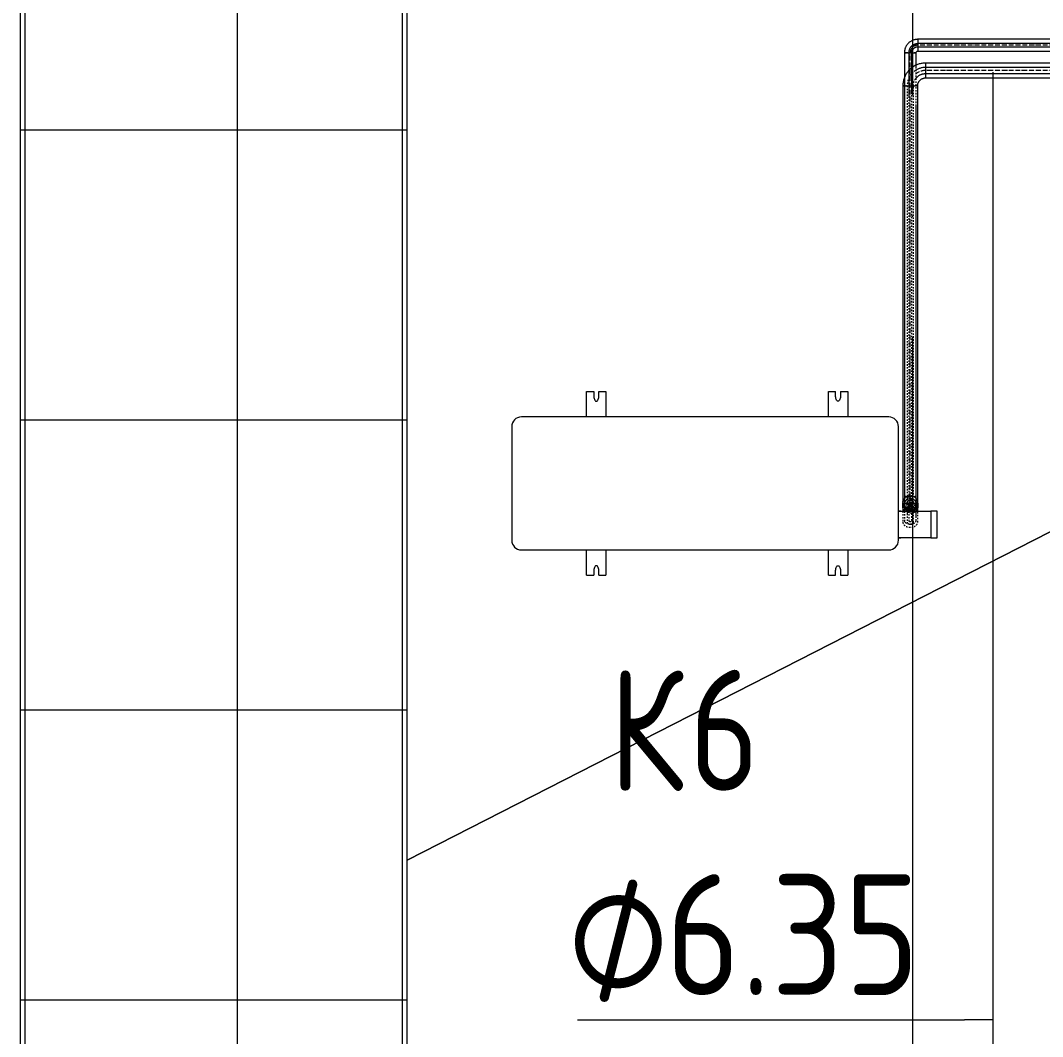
# Model space of a CAD drawing. Header units: millimetres. Extents: x -88595 to 880822, y -1054509 to -148035.
# Drawn here: x 544118 to 546232, y -279451 to -277348 of the extents above; entities that cross this region are included whole.
import ezdxf

# ---------------------------------------------------------------- set-up
doc = ezdxf.new("R2010")
doc.units = ezdxf.units.MM
for name, pattern in [('$0$ADSK_Скрыто', [6, 3, -3]), ('$1$ADSK_Скрыто', [6, 3, -3]), ('$10$ADSK_Осевая', [14, 10, -2, 0, -2]), ('$11$ADSK_Осевая', [14, 10, -2, 0, -2]), ('$2$ADSK_Скрыто', [6, 3, -3]), ('$3$ADSK_Скрыто', [6, 3, -3]), ('$4$ADSK_Скрыто', [6, 3, -3]), ('ADSK_Линия сетки', [25, 20, -2.5, 0, -2.5])]:
    doc.linetypes.add(name, pattern=pattern)
for name, color, linetype, lineweight in [('Аннотация', 7, 'Continuous', 20), ('Изоляция', 7, 'Continuous', 18), ('Крыша', 7, 'Continuous', 9), ('Линии', 7, 'Continuous', 9), ('Марки', 7, 'Continuous', 20), ('Оборудование', 7, 'Continuous', 18), ('Ограждение', 7, 'Continuous', 9), ('Оси', 7, 'Continuous', 9), ('Трубопровод', 7, 'Continuous', 18), ('Трубопроводы', 7, 'Continuous', 18)]:
    doc.layers.add(name, color=color, linetype=linetype, lineweight=lineweight)
doc.styles.add('$3$GOST 2.304 type A', font='GOST2304A.ttf', dxfattribs={"height": 250})
doc.styles.add('$3$GOST Common_3', font='GOST_Common.ttf', dxfattribs={"width": 0.9, "height": 250})
doc.styles.add('$7$GOST Common', font='GOST_Common.ttf', dxfattribs={"width": 0.9, "height": 250})

# ---------------------------------------------------------------- blocks, each defined once
blk = doc.blocks.new('$0$ADSK_МедьПайка_Отвод-гнутая труба - Отвод _гнутая труба_-V71-В_Координация_кровля ОВ3')
at = {"layer": 'Линии', "linetype": '$0$ADSK_Скрыто', "flags": 128}
for points in [[(9393.1, -15244.6), (9393.1, -15244.4), (9393.1, -15244.1), (9393.1, -15243.9), (9393.2, -15243.6), (9393.2, -15243.4), (9393.3, -15243.1), (9393.3, -15242.9), (9393.4, -15242.6), (9393.5, -15242.4), (9393.6, -15242.1), (9393.7, -15241.9), (9393.8, -15241.7), (9393.9, -15241.5), (9394.1, -15241.2), (9394.2, -15241), (9394.3, -15240.8), (9394.5, -15240.6), (9394.7, -15240.4), (9394.8, -15240.2), (9395, -15240.1), (9395.2, -15239.9), (9395.4, -15239.7), (9395.6, -15239.6), (9395.8, -15239.4), (9396, -15239.3), (9396.2, -15239.1), (9396.4, -15239), (9396.7, -15238.9), (9396.9, -15238.8), (9397.1, -15238.7), (9397.4, -15238.6), (9397.6, -15238.5), (9397.9, -15238.5), (9398.1, -15238.4), (9398.4, -15238.4), (9398.6, -15238.3), (9398.9, -15238.3), (9399.1, -15238.3), (9399.4, -15238.3), (9399.4, -15238.3)], [(9399.4, -15238.3), (9399.7, -15238.3), (9399.9, -15238.3), (9400.2, -15238.3), (9400.4, -15238.3), (9400.7, -15238.4), (9400.9, -15238.4), (9401.2, -15238.5), (9401.4, -15238.6), (9401.7, -15238.7), (9401.9, -15238.8), (9402.1, -15238.9), (9402.4, -15239), (9402.6, -15239.1), (9402.8, -15239.2), (9403, -15239.4), (9403.2, -15239.5), (9403.4, -15239.7), (9403.6, -15239.8), (9403.8, -15240), (9404, -15240.2), (9404.2, -15240.4), (9404.3, -15240.6), (9404.5, -15240.8), (9404.6, -15241), (9404.8, -15241.2), (9404.9, -15241.4), (9405, -15241.6), (9405.1, -15241.8), (9405.3, -15242.1), (9405.3, -15242.3), (9405.4, -15242.6), (9405.5, -15242.8), (9405.6, -15243), (9405.6, -15243.3), (9405.7, -15243.5), (9405.7, -15243.8), (9405.8, -15244), (9405.8, -15244.3), (9405.8, -15244.5), (9405.8, -15244.6)], [(9393.1, -15254.3), (9393.1, -15253.4), (9393.1, -15252.6), (9393.1, -15251.7), (9393.1, -15251), (9393.1, -15250.2), (9393.1, -15249.5), (9393.1, -15248.9), (9393.1, -15248.2), (9393.1, -15247.7), (9393.1, -15247.2), (9393.1, -15246.7), (9393.1, -15246.3), (9393.1, -15245.9), (9393.1, -15245.5), (9393.1, -15245.3), (9393.1, -15245), (9393.1, -15244.9), (9393.1, -15244.7), (9393.1, -15244.6), (9393.1, -15244.6)], [(9405.8, -15244.6), (9405.8, -15244.6), (9405.8, -15244.7), (9405.8, -15244.8), (9405.8, -15245), (9405.8, -15245.2), (9405.8, -15245.5), (9405.8, -15245.9), (9405.8, -15246.2), (9405.8, -15246.7), (9405.8, -15247.1), (9405.8, -15247.6), (9405.8, -15248.2), (9405.8, -15248.8), (9405.8, -15249.5), (9405.8, -15250.2), (9405.8, -15250.9), (9405.8, -15251.7), (9405.8, -15252.5), (9405.8, -15253.4), (9405.8, -15254.2), (9405.8, -15254.3)]]:
    blk.add_lwpolyline(points, dxfattribs=at)
at = {"layer": 'Линии', "linetype": '$0$ADSK_Скрыто'}
for start, end in [(90, 270), (270, 90)]:
    blk.add_arc((9399.4, -15244.6), 6.35, start, end, dxfattribs=at)
for start_param, end_param in [(1.570796, 4.396398), (4.45059, 4.712389), (5.02838, 7.853982), (4.712389, 4.974188)]:
    blk.add_ellipse((9399.4, -15254.3), major_axis=(6.35, 0), ratio=0.694658, start_param=start_param, end_param=end_param, dxfattribs=at)
blk = doc.blocks.new('$0$ADSK_МедьПайка_Отвод-гнутая труба - Отвод _гнутая труба_-V72-В_Координация_кровля ОВ3')
at = {"layer": 'Линии', "color": 190, "linetype": '$0$ADSK_Скрыто', "true_color": 0x8000ff, "flags": 128}
for points in [[(9396.3, -15253.9), (9396.3, -15253.4), (9396.3, -15252.9), (9396.3, -15252.4), (9396.3, -15251.9), (9396.3, -15251.5), (9396.3, -15251.1), (9396.3, -15250.7), (9396.3, -15250.3), (9396.3, -15249.9), (9396.3, -15249.6), (9396.3, -15249.2), (9396.3, -15248.9), (9396.3, -15248.6), (9396.3, -15248.4), (9396.3, -15248.1), (9396.3, -15247.9), (9396.3, -15247.7), (9396.3, -15247.6), (9396.3, -15247.5)], [(9397.2, -15244.9), (9397.3, -15244.8), (9397.4, -15244.7), (9397.5, -15244.6), (9397.6, -15244.5), (9397.7, -15244.5), (9397.8, -15244.4), (9397.9, -15244.3), (9398, -15244.3), (9398.2, -15244.2), (9398.3, -15244.2), (9398.4, -15244.1), (9398.5, -15244.1), (9398.6, -15244.1), (9398.8, -15244), (9398.9, -15244), (9399, -15244), (9399.1, -15244), (9399.3, -15244), (9399.4, -15244), (9399.4, -15244)], [(9399.4, -15244), (9399.6, -15244), (9399.7, -15244), (9399.8, -15244), (9399.9, -15244), (9400.1, -15244), (9400.2, -15244), (9400.3, -15244.1), (9400.4, -15244.1), (9400.5, -15244.2), (9400.7, -15244.2), (9400.8, -15244.3), (9400.9, -15244.3), (9401, -15244.4), (9401.1, -15244.4), (9401.2, -15244.5), (9401.3, -15244.6), (9401.4, -15244.7), (9401.5, -15244.7), (9401.6, -15244.8)], [(9402.6, -15247.5), (9402.6, -15247.6), (9402.6, -15247.7), (9402.6, -15247.9), (9402.6, -15248.1), (9402.6, -15248.4), (9402.6, -15248.6), (9402.6, -15248.9), (9402.6, -15249.2), (9402.6, -15249.6), (9402.6, -15249.9), (9402.6, -15250.3), (9402.6, -15250.7), (9402.6, -15251.1), (9402.6, -15251.5), (9402.6, -15251.9), (9402.6, -15252.4), (9402.6, -15252.9), (9402.6, -15253.4), (9402.6, -15253.9)]]:
    blk.add_lwpolyline(points, dxfattribs=at)
at = {"layer": 'Линии', "color": 190, "linetype": '$0$ADSK_Скрыто', "true_color": 0x8000ff}
for start, end in [(90, 135), (45, 90)]:
    blk.add_arc((9399.4, -15247.1), 3.18, start, end, dxfattribs=at)
for major_axis, start_param, end_param in [((3.18, 0), 1.570796, 4.712389), ((3.17, 0), 4.712389, 7.853982)]:
    blk.add_ellipse((9399.4, -15253.9), major_axis=major_axis, ratio=0.573576, start_param=start_param, end_param=end_param, dxfattribs=at)
blk = doc.blocks.new('$0$ADSK_МедьПайка_Отвод-гнутая труба - Отвод _гнутая труба_-V73-В_Координация_кровля ОВ3')
at = {"layer": 'Линии', "color": 190, "linetype": '$0$ADSK_Скрыто', "true_color": 0x8000ff}
for p, q in [((9399.4, -15231.3), (9396.3, -15231.3)), ((9402.6, -15231.3), (9399.4, -15231.3))]:
    blk.add_line(p, q, dxfattribs=at)
at = {"layer": 'Линии', "color": 190, "linetype": '$0$ADSK_Скрыто', "true_color": 0x8000ff, "flags": 128}
for points in [[(9396.3, -15231.3), (9396.3, -15231.9), (9396.3, -15232.5), (9396.3, -15233.2), (9396.3, -15233.8), (9396.3, -15234.4), (9396.3, -15235), (9396.3, -15235.6), (9396.3, -15236.2), (9396.3, -15236.8), (9396.3, -15237.4), (9396.3, -15238), (9396.3, -15238.6), (9396.3, -15239.1), (9396.3, -15239.7), (9396.3, -15240.2), (9396.3, -15240.7), (9396.3, -15241.2), (9396.3, -15241.7), (9396.3, -15242.2), (9396.3, -15242.6), (9396.3, -15243.1), (9396.3, -15243.5), (9396.3, -15243.9), (9396.3, -15244.3), (9396.3, -15244.6)], [(9402.6, -15244.7), (9402.6, -15244.4), (9402.6, -15244), (9402.6, -15243.6), (9402.6, -15243.2), (9402.6, -15242.8), (9402.6, -15242.3), (9402.6, -15241.9), (9402.6, -15241.4), (9402.6, -15240.9), (9402.6, -15240.4), (9402.6, -15239.8), (9402.6, -15239.3), (9402.6, -15238.7), (9402.6, -15238.2), (9402.6, -15237.6), (9402.6, -15237), (9402.6, -15236.4), (9402.6, -15235.8), (9402.6, -15235.2), (9402.6, -15234.6), (9402.6, -15234), (9402.6, -15233.3), (9402.6, -15232.7), (9402.6, -15232.1), (9402.6, -15231.4), (9402.6, -15231.3)], [(9396.3, -15246.3), (9396.3, -15246.5), (9396.3, -15246.6), (9396.3, -15246.8)], [(9402.6, -15246.8), (9402.6, -15246.7), (9402.6, -15246.5), (9402.6, -15246.3)]]:
    blk.add_lwpolyline(points, dxfattribs=at)
at = {"layer": 'Линии', "color": 190, "linetype": '$0$ADSK_Скрыто', "true_color": 0x8000ff}
for radius, start, end in [(3.18, 90, 135), (3.17, 45, 90)]:
    blk.add_arc((9399.4, -15247.1), radius, start, end, dxfattribs=at)
at = {"layer": 'Трубопроводы', "color": 190, "true_color": 0x8000ff, "flags": 128}
for points in [[(9396.3, -15244.6), (9396.3, -15244.9), (9396.3, -15245.3), (9396.3, -15245.5), (9396.3, -15245.8), (9396.3, -15246.1), (9396.3, -15246.3), (9396.3, -15246.5), (9396.3, -15246.6), (9396.3, -15246.8), (9396.3, -15246.9), (9396.3, -15247), (9396.3, -15247.1), (9396.3, -15247.1), (9396.3, -15247.1)], [(9402.6, -15247.1), (9402.6, -15247.1), (9402.6, -15247.1), (9402.6, -15247), (9402.6, -15246.9), (9402.6, -15246.8), (9402.6, -15246.7), (9402.6, -15246.5), (9402.6, -15246.3), (9402.6, -15246.1), (9402.6, -15245.9), (9402.6, -15245.6), (9402.6, -15245.3), (9402.6, -15245), (9402.6, -15244.7)]]:
    blk.add_lwpolyline(points, dxfattribs=at)
at = {"layer": 'Трубопроводы', "color": 190, "true_color": 0x8000ff}
for radius, start, end in [(3.18, 135, 270), (3.17, 270, 45)]:
    blk.add_arc((9399.4, -15247.1), radius, start, end, dxfattribs=at)
blk = doc.blocks.new('$0$ADSK_МедьПайка_Отвод-гнутая труба - Отвод _гнутая труба_-V77-В_Координация_кровля ОВ3')
at = {"layer": 'Линии', "color": 190, "linetype": '$0$ADSK_Скрыто', "true_color": 0x8000ff}
for p, q in [((-2.7, 15.9), (-3.1, 15.9)), ((-2.7, 15.9), (-3.1, 15.9)), ((3.1, 15.9), (2.7, 15.9)), ((3.1, 15.9), (2.7, 15.9))]:
    blk.add_line(p, q, dxfattribs=at)
at = {"layer": 'Трубопроводы', "color": 190, "true_color": 0x8000ff, "flags": 128}
for points in [[(-15.9, -3.2), (-15.1, -3.2), (-14.4, -3.1), (-13.6, -3), (-12.8, -2.9), (-12.1, -2.8), (-11.3, -2.6), (-10.6, -2.4), (-9.9, -2.2), (-9.2, -2), (-8.5, -1.7), (-7.8, -1.4), (-7.1, -1), (-6.4, -0.7), (-5.8, -0.3), (-5.1, 0.2), (-4.5, 0.6), (-3.9, 1.1), (-3.3, 1.6), (-2.8, 2.1), (-2.2, 2.6), (-1.7, 3.2), (-1.2, 3.7), (-0.7, 4.3), (-0.3, 4.9), (0.2, 5.6), (0.6, 6.2), (0.9, 6.9), (1.3, 7.6), (1.6, 8.3), (1.9, 9), (2.1, 9.7), (2.4, 10.4), (2.6, 11.1), (2.8, 11.9), (2.9, 12.6), (3, 13.4), (3.1, 14.1), (3.2, 14.9), (3.2, 15.7), (3.2, 15.9)], [(-3.2, 15.9), (-3.2, 15.4), (-3.2, 14.9), (-3.3, 14.4), (-3.3, 13.9), (-3.4, 13.4), (-3.5, 12.9), (-3.7, 12.4), (-3.8, 11.9), (-4, 11.4), (-4.2, 10.9), (-4.4, 10.5), (-4.6, 10), (-4.9, 9.6), (-5.1, 9.1), (-5.4, 8.7), (-5.7, 8.3), (-6, 7.9), (-6.3, 7.5), (-6.7, 7.1), (-7, 6.8), (-7.4, 6.4), (-7.8, 6.1), (-8.2, 5.8), (-8.6, 5.5), (-9, 5.2), (-9.4, 4.9), (-9.9, 4.7), (-10.3, 4.4), (-10.8, 4.2), (-11.3, 4), (-11.8, 3.9), (-12.2, 3.7), (-12.7, 3.6), (-13.2, 3.5), (-13.7, 3.4), (-14.2, 3.3), (-14.7, 3.2), (-15.2, 3.2), (-15.7, 3.2), (-15.9, 3.2)]]:
    blk.add_lwpolyline(points, dxfattribs=at)
blk = doc.blocks.new('$0$ADSK_МедьПайка_Отвод-гнутая труба - Отвод _гнутая труба_-V76-В_Координация_кровля ОВ3')
at = {"layer": 'Линии', "color": 134, "linetype": '$0$ADSK_Скрыто', "true_color": 0x00a6a6}
for p, q in [((-3.5, 31.8), (-4, 31.8)), ((-3.5, 31.8), (-4, 31.8)), ((4, 31.8), (3.5, 31.8)), ((4, 31.8), (3.5, 31.8))]:
    blk.add_line(p, q, dxfattribs=at)
at = {"layer": 'Линии', "color": 134, "linetype": '$0$ADSK_Скрыто', "true_color": 0x00a6a6, "flags": 128}
for points in [[(-10.2, 0.3), (-9, 1.2), (-7.8, 2.1), (-6.6, 3.1), (-5.5, 4.1), (-4.4, 5.2), (-3.4, 6.3), (-2.4, 7.5), (-1.4, 8.7), (-0.5, 9.9), (0.3, 11.2), (1.1, 12.5), (1.9, 13.8), (2.5, 15.2), (3.2, 16.5), (3.8, 17.9), (4.3, 19.4), (4.8, 20.8), (5.2, 22.3), (5.5, 23.8), (5.8, 25.3), (6, 26.8), (6.2, 28.3), (6.3, 29.8), (6.3, 31.3), (6.3, 31.8)], [(-6.4, 31.8), (-6.4, 30.7), (-6.4, 29.7), (-6.5, 28.7), (-6.7, 27.7), (-6.9, 26.7), (-7.1, 25.7), (-7.3, 24.7), (-7.6, 23.8), (-8, 22.8), (-8.4, 21.9), (-8.8, 20.9), (-9.2, 20), (-9.7, 19.1), (-10.2, 18.3)]]:
    blk.add_lwpolyline(points, dxfattribs=at)
at = {"layer": 'Трубопроводы', "color": 134, "true_color": 0x00a6a6, "flags": 128}
for points in [[(-10.2, 18.3), (-10.8, 17.4), (-11.4, 16.6), (-12, 15.8), (-12.7, 15), (-13.3, 14.3), (-14.1, 13.5), (-14.8, 12.8), (-15.6, 12.2), (-16.4, 11.5), (-17.2, 10.9), (-18, 10.4), (-18.9, 9.8), (-19.8, 9.3), (-20.7, 8.9), (-21.6, 8.5), (-22.5, 8.1), (-23.5, 7.7), (-24.5, 7.4), (-25.4, 7.1), (-26.4, 6.9), (-27.4, 6.7), (-28.4, 6.6), (-29.4, 6.5), (-30.5, 6.4), (-31.5, 6.4), (-31.7, 6.3)], [(-31.7, -6.4), (-30.2, -6.3), (-28.7, -6.2), (-27.2, -6.1), (-25.7, -5.9), (-24.2, -5.6), (-22.7, -5.3), (-21.2, -4.9), (-19.8, -4.4), (-18.3, -3.9), (-16.9, -3.3), (-15.5, -2.7), (-14.2, -2), (-12.8, -1.3), (-11.5, -0.5), (-10.2, 0.3)]]:
    blk.add_lwpolyline(points, dxfattribs=at)
blk = doc.blocks.new('$0$ADSK_Наружный блок кондиционера сплит-системы1 - AS24TL5HRA-A-V94-В_Координация_кровля ОВ3')
at = {"layer": 'Линии', "linetype": '$0$ADSK_Скрыто'}
for p, q in [((415.6, -51.6), (410.8, -57.5)), ((434.4, -51.6), (415.6, -51.6)), ((439.2, -57.5), (434.4, -51.6))]:
    blk.add_line(p, q, dxfattribs=at)
at = {"layer": 'Оборудование'}
for p, q in [((-245, 137.5), (-245, 190)), ((-245, 190), (-230, 190)), ((-230, 190), (-230, 180)), ((-220, 190), (-205, 190)), ((-220, 180), (-220, 190)), ((-205, 190), (-205, 137.5)), ((255, 137.5), (255, 190)), ((255, 190), (270, 190)), ((270, 180), (270, 190)), ((280, 190), (295, 190)), ((280, 190), (280, 180)), ((295, 190), (295, 137.5)), ((380, 137.5), (-380, 137.5)), ((-400, 117.5), (-400, -117.5)), ((400, -117.5), (400, 117.5)), ((405, -57.3), (400, -57.3)), ((405, -57.3), (400, -57.3)), ((400, -57.5), (467.2, -57.5)), ((480, -57.5), (467.2, -57.5)), ((467.2, -57.5), (467.2, -112.5)), ((480, -112.5), (480, -57.5)), ((467.2, -112.5), (400, -112.5)), ((400, -112.7), (405, -112.7)), ((400, -112.7), (405, -112.7)), ((467.2, -112.5), (480, -112.5)), ((-380, -137.5), (380, -137.5)), ((-245, -190), (-245, -137.5)), ((-205, -137.5), (-205, -190)), ((255, -190), (255, -137.5)), ((295, -137.5), (295, -190)), ((-245, -190), (-230, -190)), ((-230, -180), (-230, -190)), ((-220, -190), (-220, -180)), ((-220, -190), (-205, -190)), ((255, -190), (270, -190)), ((270, -190), (270, -180)), ((280, -180), (280, -190)), ((280, -190), (295, -190))]:
    blk.add_line(p, q, dxfattribs=at)
at = {"layer": 'Оборудование', "flags": 128}
for points in [[(-230, 180), (-229.9, 177.9), (-229.6, 175.9), (-229, 174.1), (-228.3, 172.6), (-227.5, 171.3), (-226.5, 170.5), (-225.5, 170.1), (-224.5, 170.1), (-223.5, 170.5), (-222.5, 171.3), (-221.7, 172.6), (-221, 174.1), (-220.4, 175.9), (-220.1, 177.9), (-220, 180)], [(280, 180), (279.9, 177.9), (279.6, 175.9), (279, 174.1), (278.3, 172.6), (277.5, 171.3), (276.5, 170.5), (275.5, 170.1), (274.5, 170.1), (273.5, 170.5), (272.5, 171.3), (271.7, 172.6), (271, 174.1), (270.4, 175.9), (270.1, 177.9), (270, 180)], [(-220, -180), (-220.1, -177.9), (-220.4, -175.9), (-221, -174.1), (-221.7, -172.6), (-222.5, -171.3), (-223.5, -170.5), (-224.5, -170.1), (-225.5, -170.1), (-226.5, -170.5), (-227.5, -171.3), (-228.3, -172.6), (-229, -174.1), (-229.6, -175.9), (-229.9, -177.9), (-230, -180)], [(270, -180), (270.1, -177.9), (270.4, -175.9), (271, -174.1), (271.7, -172.6), (272.5, -171.3), (273.5, -170.5), (274.5, -170.1), (275.5, -170.1), (276.5, -170.5), (277.5, -171.3), (278.3, -172.6), (279, -174.1), (279.6, -175.9), (279.9, -177.9), (280, -180)]]:
    blk.add_lwpolyline(points, dxfattribs=at)
at = {"layer": 'Оборудование'}
for centre, start, end in [((-380, 117.5), 90, 180), ((380, 117.5), 360, 90), ((-380, -117.5), 180, 270), ((380, -117.5), 270, 360)]:
    blk.add_arc(centre, 20, start, end, dxfattribs=at)
blk = doc.blocks.new('$0$ADSK_M_Трубы - Диаметр_8-160846-В_Координация_кровля ОВ3')
at = {"layer": 'Марки'}
blk.add_line((0, 0), (8, 0), dxfattribs=at)
blk = doc.blocks.new('Кровля')
at = {"layer": 'Ограждение'}
h = blk.add_hatch(dxfattribs=at)
h.set_pattern_fill('FP_90', color=256, style=0, pattern_type=2)
h.set_pattern_definition([(0, (552219, 663825.2), (0, 600), []), (90, (552219, 663825.2), (-424.264, 3e-14), [])])
h.paths.add_polyline_path([(556385.5, 645965.5), (556395.5, 645975.5), (556395.5, 650022.5), (556385.5, 650022.5), (556385.5, 645975.5)])
h = blk.add_hatch(dxfattribs=at)
h.set_pattern_fill('FP_18', color=256, style=0, pattern_type=2)
h.set_pattern_definition([(0, (548766.5, 663825.2), (0, 600), []), (90, (548766.5, 663825.2), (-600, 4e-14), [])])
h.paths.add_polyline_path([(556395.5, 645975.5), (557175.5, 646755.5), (557175.5, 650022.5), (556395.5, 650022.5), (556395.5, 645998.1)])
h = blk.add_hatch(dxfattribs=at)
h.set_pattern_fill('FP_91', color=256, style=0, pattern_type=2)
h.set_pattern_definition([(0, (553333, 663825.2), (0, 600), []), (90, (553333, 663825.2), (-424.264, 3e-14), [])])
h.paths.add_polyline_path([(557175.5, 646755.5), (557185.5, 646765.5), (557185.5, 650022.5), (557175.5, 650022.5), (557175.5, 646765.5)])
at = {"layer": 'Крыша'}
for p, q in [((557185.5, 647351.7), (562410.6, 650022.5)), ((562410.6, 650022.5), (557185.5, 647351.7))]:
    blk.add_line(p, q, dxfattribs=at)
at = {"layer": 'Ограждение'}
for p, q in [((556385.5, 645965.5), (556385.5, 650022.5)), ((556395.5, 645975.5), (556395.5, 650022.5)), ((557175.5, 646755.5), (557175.5, 650022.5)), ((557185.5, 646765.5), (557185.5, 650022.5))]:
    blk.add_line(p, q, dxfattribs=at)
at = {"layer": 'Оси', "linetype": 'ADSK_Линия сетки', "ltscale": 100}
blk.add_line((558230.5, 695936.1), (558230.5, 631229.3), dxfattribs=at)

msp = doc.modelspace()

# ---------------------------------------------------------------- linework, layer by layer
at = {"layer": 'Изоляция', "color": 190, "true_color": 0x8000ff}
for p, q in [((547167.7, -277387.3), (545974.5, -277387.3)), ((545974.5, -277387.3), (545974.5, -277411.6)), ((545946.5, -277415.3), (545946.5, -278333.5)), ((545946.5, -277415.3), (545948.1, -277415.3)), ((545952.6, -277415.3), (545951, -277415.3)), ((545953.4, -277415.3), (545955.5, -277415.3)), ((545956, -277415.3), (545961.4, -277415.3)), ((545961.8, -277415.3), (545963.9, -277415.3)), ((545964.8, -277415.3), (545966.3, -277415.3)), ((545969.2, -277415.3), (545970.8, -277415.3)), ((545970.8, -277447.7), (545970.8, -277415.3)), ((545974.5, -277411.6), (547167.7, -277411.6)), ((545970.8, -278333.5), (545970.8, -277525.3)), ((545946.5, -278356.1), (545946.5, -278363.7)), ((545970.8, -278376.5), (545970.8, -278356.1))]:
    msp.add_line(p, q, dxfattribs=at)
at = {"layer": 'Изоляция', "color": 134, "true_color": 0x00a6a6}
for p, q in [((551800.3, -277436.5), (545990.4, -277436.5)), ((545990.4, -277436.5), (545990.4, -277466.6)), ((545943.3, -277483.6), (545943.3, -278346.8)), ((545943.3, -277483.6), (545944.8, -277483.6)), ((545945.3, -277483.6), (545946.7, -277483.6)), ((545949.1, -277483.6), (545950.9, -277483.6)), ((545952, -277483.6), (545954.7, -277483.6)), ((545955.2, -277483.6), (545962.1, -277483.6)), ((545962.7, -277483.6), (545965.3, -277483.6)), ((545966.4, -277483.6), (545968.2, -277483.6)), ((545969.5, -277483.6), (545968.3, -277483.6)), ((545972, -277483.6), (545970.8, -277483.6)), ((545972.5, -277483.6), (545973.6, -277483.6)), ((545974, -278346.8), (545974, -277483.6)), ((545990.4, -277467.2), (551800.3, -277467.2)), ((545943.3, -278346.8), (545974, -278346.8))]:
    msp.add_line(p, q, dxfattribs=at)
at = {"layer": 'Изоляция'}
for p, q in [((545943.3, -278356.5), (545943.3, -278363.7)), ((545974, -278363.7), (545974, -278356.5))]:
    msp.add_line(p, q, dxfattribs=at)
at = {"layer": 'Изоляция', "color": 190, "true_color": 0x8000ff, "flags": 128}
for points in [[(545974.5, -277387.3), (545973.4, -277387.3), (545972.3, -277387.4), (545971.2, -277387.5), (545970.1, -277387.6), (545969, -277387.8), (545967.9, -277388.1), (545966.8, -277388.4), (545965.7, -277388.7), (545964.7, -277389.1), (545963.6, -277389.5), (545962.6, -277390), (545961.6, -277390.5), (545960.6, -277391), (545959.6, -277391.6), (545958.7, -277392.2), (545957.8, -277392.8), (545956.9, -277393.5), (545956, -277394.2), (545955.2, -277395), (545954.4, -277395.8), (545953.6, -277396.6), (545952.9, -277397.5), (545952.2, -277398.3), (545951.6, -277399.2), (545950.9, -277400.2), (545950.3, -277401.1), (545949.8, -277402.1), (545949.3, -277403.1), (545948.8, -277404.1), (545948.4, -277405.2), (545948, -277406.2), (545947.7, -277407.3), (545947.4, -277408.4), (545947.1, -277409.5), (545946.9, -277410.6), (545946.7, -277411.7), (545946.6, -277412.8), (545946.5, -277413.9), (545946.5, -277415), (545946.5, -277415.3)], [(545970.8, -277415.3), (545970.8, -277415.2), (545970.8, -277415), (545970.9, -277414.9), (545970.9, -277414.7), (545970.9, -277414.6), (545970.9, -277414.5), (545971, -277414.3), (545971, -277414.2), (545971.1, -277414), (545971.1, -277413.9), (545971.2, -277413.8), (545971.3, -277413.6), (545971.3, -277413.5), (545971.4, -277413.4), (545971.5, -277413.2), (545971.6, -277413.1), (545971.7, -277413), (545971.8, -277412.9), (545971.9, -277412.8), (545972, -277412.7), (545972.1, -277412.6), (545972.2, -277412.5), (545972.3, -277412.4), (545972.4, -277412.3), (545972.5, -277412.2), (545972.7, -277412.1), (545972.8, -277412.1), (545972.9, -277412), (545973.1, -277411.9), (545973.2, -277411.9), (545973.3, -277411.8), (545973.5, -277411.8), (545973.6, -277411.8), (545973.8, -277411.7), (545973.9, -277411.7), (545974.1, -277411.7), (545974.2, -277411.6), (545974.3, -277411.6), (545974.5, -277411.6), (545974.5, -277411.6)], [(545946.5, -278333.5), (545946.5, -278334.1), (545946.5, -278334.7), (545946.5, -278335.4), (545946.5, -278336), (545946.5, -278336.6), (545946.5, -278337.2), (545946.5, -278337.8), (545946.5, -278338.4), (545946.5, -278339), (545946.5, -278339.6), (545946.5, -278340.2), (545946.5, -278340.8), (545946.5, -278341.3), (545946.5, -278341.9), (545946.5, -278342.4), (545946.5, -278342.9), (545946.5, -278343.4), (545946.5, -278343.9), (545946.5, -278344.4), (545946.5, -278344.8), (545946.5, -278345.3), (545946.5, -278345.7), (545946.5, -278346.1), (545946.5, -278346.5), (545946.5, -278346.8), (545946.5, -278347.1), (545946.5, -278347.5), (545946.5, -278347.7), (545946.5, -278348), (545946.5, -278348.3), (545946.5, -278348.5), (545946.5, -278348.7), (545946.5, -278348.8), (545946.5, -278349), (545946.5, -278349.1), (545946.5, -278349.2), (545946.5, -278349.3), (545946.5, -278349.3), (545946.5, -278349.3)], [(545970.8, -278349.3), (545970.8, -278349.3), (545970.8, -278349.3), (545970.8, -278349.2), (545970.8, -278349.1), (545970.8, -278349), (545970.8, -278348.9), (545970.8, -278348.7), (545970.8, -278348.5), (545970.8, -278348.3), (545970.8, -278348.1), (545970.8, -278347.8), (545970.8, -278347.5), (545970.8, -278347.2), (545970.8, -278346.9), (545970.8, -278346.6), (545970.8, -278346.2), (545970.8, -278345.8), (545970.8, -278345.4), (545970.8, -278345), (545970.8, -278344.5), (545970.8, -278344.1), (545970.8, -278343.6), (545970.8, -278343.1), (545970.8, -278342.6), (545970.8, -278342), (545970.8, -278341.5), (545970.8, -278340.9), (545970.8, -278340.4), (545970.8, -278339.8), (545970.8, -278339.2), (545970.8, -278338.6), (545970.8, -278338), (545970.8, -278337.4), (545970.8, -278336.8), (545970.8, -278336.2), (545970.8, -278335.5), (545970.8, -278334.9), (545970.8, -278334.3), (545970.8, -278333.6), (545970.8, -278333.5)], [(545946.5, -278356.1), (545946.5, -278355.6), (545946.5, -278355.1), (545946.5, -278354.6)], [(545970.8, -278354.6), (545970.8, -278355.1), (545970.8, -278355.6), (545970.8, -278356.1)]]:
    msp.add_lwpolyline(points, dxfattribs=at)
at = {"layer": 'Изоляция', "color": 134, "true_color": 0x00a6a6, "flags": 128}
for points in [[(545990.4, -277436.5), (545988.5, -277436.5), (545986.6, -277436.6), (545984.8, -277436.8), (545982.9, -277437.1), (545981.1, -277437.4), (545979.2, -277437.8), (545977.4, -277438.3), (545975.6, -277438.9), (545973.8, -277439.5), (545972.1, -277440.2), (545970.3, -277440.9), (545968.7, -277441.8), (545967, -277442.7), (545965.4, -277443.7), (545963.8, -277444.7), (545962.3, -277445.8), (545960.8, -277446.9), (545959.4, -277448.2), (545958, -277449.4), (545956.6, -277450.7), (545955.3, -277452.1), (545954.1, -277453.6), (545952.9, -277455), (545951.8, -277456.5), (545950.8, -277458.1), (545949.8, -277459.7), (545948.9, -277461.4), (545948, -277463), (545947.2, -277464.8), (545946.5, -277466.5), (545945.9, -277468.3), (545945.3, -277470.1), (545944.8, -277471.9), (545944.4, -277473.7), (545944, -277475.6), (545943.7, -277477.4), (545943.5, -277479.3), (545943.4, -277481.2), (545943.3, -277483.1), (545943.3, -277483.6)], [(545974, -277483.6), (545974, -277482.9), (545974.1, -277482.3), (545974.1, -277481.6), (545974.2, -277480.9), (545974.3, -277480.3), (545974.5, -277479.7), (545974.6, -277479), (545974.8, -277478.4), (545975.1, -277477.8), (545975.3, -277477.2), (545975.6, -277476.6), (545975.9, -277476), (545976.2, -277475.4), (545976.5, -277474.9), (545976.9, -277474.3), (545977.3, -277473.8), (545977.7, -277473.2), (545978.1, -277472.7), (545978.5, -277472.3), (545979, -277471.8), (545979.5, -277471.3), (545980, -277470.9), (545980.5, -277470.5), (545981, -277470.1), (545981.5, -277469.8), (545982.1, -277469.4), (545982.7, -277469.1), (545983.3, -277468.8), (545983.9, -277468.5), (545984.5, -277468.3), (545985.1, -277468.1), (545985.7, -277467.9), (545986.3, -277467.7), (545987, -277467.5), (545987.6, -277467.4), (545988.3, -277467.3), (545988.9, -277467.2), (545989.6, -277467.2), (545990.2, -277467.2), (545990.4, -277467.2)]]:
    msp.add_lwpolyline(points, dxfattribs=at)
at = {"layer": 'Изоляция', "flags": 128}
for points in [[(545943.3, -278356.5), (545943.3, -278355.6), (545943.3, -278354.8), (545943.3, -278353.9), (545943.3, -278353.2), (545943.3, -278352.4), (545943.3, -278351.7), (545943.3, -278351.1), (545943.3, -278350.4), (545943.3, -278349.9), (545943.3, -278349.4), (545943.3, -278348.9), (545943.3, -278348.5), (545943.3, -278348.1), (545943.3, -278347.7), (545943.3, -278347.5), (545943.3, -278347.2), (545943.3, -278347.1)], [(545974, -278347), (545974, -278347.2), (545974, -278347.4), (545974, -278347.7), (545974, -278348.1), (545974, -278348.4), (545974, -278348.9), (545974, -278349.3), (545974, -278349.8), (545974, -278350.4), (545974, -278351), (545974, -278351.7), (545974, -278352.4), (545974, -278353.1), (545974, -278353.9), (545974, -278354.7), (545974, -278355.6), (545974, -278356.4), (545974, -278356.5)]]:
    msp.add_lwpolyline(points, dxfattribs=at)
at = {"layer": 'Изоляция'}
for radius, start, end in [(15.4, 180, 244.0753), (15.3, 180, 218.8489), (15.4, 180, 218.5714), (15.3, 295.9247, 0), (15.4, 321.1511, 0), (15.4, 321.4286, 0), (15.3, 258.2548, 270), (15.3, 270, 281.7452)]:
    msp.add_arc((545958.7, -278346.8), radius, start, end, dxfattribs=at)
at = {"layer": 'Изоляция', "color": 190, "true_color": 0x8000ff}
for start, end in [(180, 270), (330, 0), (217.4805, 234.8361), (249.8672, 257.1429), (259.9539, 270), (270, 328.5128), (270, 280.0461), (282.8571, 295.7143), (305.1639, 322.5195)]:
    msp.add_arc((545958.7, -278349.3), 12.2, start, end, dxfattribs=at)
at = {"layer": 'Изоляция'}
for major_axis, start_param, end_param in [((15.4, 0), 2.879793, 3.665191), ((15.4, 0), 2.879793, 3.141593), ((15.4, 0), 3.141593, 3.79579), ((15.4, 0), 3.665191, 3.79579), ((15.3, 0), 5.759587, 6.544985), ((15.4, 0), 5.759587, 6.283185), ((15.3, 0), 0, 0.261799)]:
    msp.add_ellipse((545958.7, -278356.5), major_axis=major_axis, ratio=0.694658, start_param=start_param, end_param=end_param, dxfattribs=at)
at = {"layer": 'Изоляция', "color": 190, "true_color": 0x8000ff}
for start_param, end_param in [(3.141593, 3.665191), (3.141593, 4.712389), (3.665191, 5.235988), (4.712389, 6.283185), (5.235988, 6.283185)]:
    msp.add_ellipse((545958.7, -278356.1), major_axis=(12.2, 0), ratio=0.573576, start_param=start_param, end_param=end_param, dxfattribs=at)
at = {"layer": 'Линии', "color": 190, "linetype": '$1$ADSK_Скрыто', "true_color": 0x8000ff}
for p, q in [((545951, -277415.3), (545948.1, -277415.3)), ((545948.1, -277415.3), (545951.1, -277415.3)), ((545953.3, -277415.3), (545952.6, -277415.3)), ((545952.6, -277415.3), (545953.4, -277415.3)), ((545955.9, -277415.3), (545955.5, -277415.3)), ((545955.5, -277415.3), (545956, -277415.3)), ((545955.9, -277415.3), (545955.6, -277415.3)), ((545961.7, -277415.3), (545961.4, -277415.3)), ((545961.8, -277415.3), (545961.4, -277415.3)), ((545961.4, -277415.3), (545961.8, -277415.3)), ((545963.9, -277415.3), (545964.7, -277415.3)), ((545964.7, -277415.3), (545964, -277415.3)), ((545966.3, -277415.3), (545969.2, -277415.3)), ((545969.2, -277415.3), (545966.4, -277415.3)), ((545968.2, -277415.3), (545969.2, -277415.3)), ((545970.8, -277525.3), (545970.8, -277447.8)), ((545955.5, -277505.5), (545955.5, -278333.5)), ((545961.8, -278333.5), (545961.8, -277500.1)), ((545946.5, -278333.5), (545970.8, -278333.5)), ((545961.8, -278333.5), (545946.5, -278333.5)), ((545947.7, -278333.5), (545946.8, -278333.5)), ((545970.8, -278333.5), (545955.5, -278333.5)), ((545970.5, -278333.5), (545969.6, -278333.5)), ((545946.5, -278363.7), (545946.5, -278383.1)), ((545955.5, -278356.1), (545955.5, -278362)), ((545955.5, -278363.7), (545955.5, -278383.1)), ((545961.8, -278362), (545961.8, -278356.1)), ((545961.8, -278383.1), (545961.8, -278363.7)), ((545970.8, -278383.1), (545970.8, -278376.5))]:
    msp.add_line(p, q, dxfattribs=at)
at = {"layer": 'Линии', "color": 134, "linetype": '$1$ADSK_Скрыто', "true_color": 0x00a6a6}
for p, q in [((545945.4, -277483.6), (545944.7, -277483.6)), ((545944.8, -277483.6), (545945.3, -277483.6)), ((545949, -277483.6), (545946.6, -277483.6)), ((545946.7, -277483.6), (545949.1, -277483.6)), ((545951.9, -277483.6), (545951, -277483.6)), ((545951, -277483.6), (545952, -277483.6)), ((545952.3, -277483.6), (545952.3, -278346.8)), ((545955.2, -277483.6), (545954.7, -277483.6)), ((545955.2, -277483.6), (545954.7, -277483.6)), ((545954.7, -277483.6), (545955.2, -277483.6)), ((545962.6, -277483.6), (545962.1, -277483.6)), ((545962.6, -277483.6), (545962.1, -277483.6)), ((545962.1, -277483.6), (545962.6, -277483.6)), ((545965, -278346.8), (545965, -277483.6)), ((545965.3, -277483.6), (545966.3, -277483.6)), ((545966.3, -277483.6), (545965.4, -277483.6)), ((545970.7, -277483.6), (545969.5, -277483.6)), ((545969.6, -277483.6), (545970.7, -277483.6)), ((545972.6, -277483.6), (545972, -277483.6)), ((545972.1, -277483.6), (545972.5, -277483.6)), ((545974, -277483.6), (545973.7, -277483.6)), ((545990.4, -277466.6), (545990.4, -277467.2))]:
    msp.add_line(p, q, dxfattribs=at)
at = {"layer": 'Линии', "linetype": '$1$ADSK_Скрыто'}
for p, q in [((545943.3, -278363.7), (545943.3, -278386.2)), ((545952.3, -278356.5), (545952.3, -278386.2)), ((545965, -278386.2), (545965, -278356.5)), ((545974, -278386.2), (545974, -278363.7))]:
    msp.add_line(p, q, dxfattribs=at)
at = {"layer": 'Линии', "color": 190, "linetype": '$4$ADSK_Скрыто', "true_color": 0x8000ff, "flags": 128}
for points in [[(545971.1, -277414), (545971.1, -277413.9), (545971.2, -277413.8), (545971.3, -277413.6), (545971.3, -277413.5), (545971.4, -277413.4), (545971.5, -277413.2), (545971.6, -277413.1), (545971.7, -277413), (545971.8, -277412.9), (545971.9, -277412.8), (545972, -277412.7), (545972.1, -277412.6), (545972.2, -277412.5), (545972.3, -277412.4), (545972.4, -277412.3), (545972.5, -277412.2), (545972.7, -277412.1), (545972.8, -277412.1), (545972.9, -277412), (545973.1, -277411.9), (545973.2, -277411.9), (545973.3, -277411.8)], [(545946.5, -278349.3), (545946.5, -278348.8), (545946.5, -278348.4), (545946.6, -278347.9), (545946.6, -278347.4), (545946.7, -278346.9), (545946.8, -278346.4), (545947, -278346), (545947.1, -278345.5), (545947.3, -278345), (545947.4, -278344.6), (545947.6, -278344.1), (545947.9, -278343.7), (545948.1, -278343.3), (545948.3, -278342.9), (545948.6, -278342.5), (545948.9, -278342.1), (545949.2, -278341.7), (545949.5, -278341.3), (545949.8, -278340.9), (545950.2, -278340.6), (545950.5, -278340.3), (545950.9, -278339.9), (545951.3, -278339.6), (545951.7, -278339.4), (545952.1, -278339.1), (545952.5, -278338.8), (545952.9, -278338.6), (545953.4, -278338.4), (545953.8, -278338.2), (545954.2, -278338), (545954.7, -278337.8), (545955.2, -278337.7), (545955.6, -278337.5), (545956.1, -278337.4), (545956.6, -278337.3), (545957.1, -278337.3), (545957.6, -278337.2), (545958, -278337.2), (545958.5, -278337.2), (545958.7, -278337.2)], [(545946.5, -278348.5), (545946.5, -278348.7), (545946.5, -278348.8), (545946.5, -278349), (545946.5, -278349.1), (545946.5, -278349.2), (545946.5, -278349.3)], [(545946.5, -278354.4), (545946.5, -278354.1), (545946.5, -278353.7), (545946.5, -278353.3), (545946.5, -278352.9), (545946.5, -278352.5), (545946.5, -278352.1), (545946.5, -278351.8), (545946.5, -278351.4), (545946.5, -278351.1), (545946.5, -278350.8), (545946.5, -278350.6), (545946.5, -278350.3), (545946.5, -278350.1), (545946.5, -278349.9), (545946.5, -278349.8), (545946.5, -278349.7)], [(545958.7, -278337.2), (545959.1, -278337.2), (545959.6, -278337.2), (545960.1, -278337.2), (545960.6, -278337.3), (545961.1, -278337.4), (545961.6, -278337.5), (545962, -278337.6), (545962.5, -278337.8), (545962.9, -278337.9), (545963.4, -278338.1), (545963.8, -278338.3), (545964.3, -278338.5), (545964.7, -278338.8), (545965.1, -278339), (545965.5, -278339.3), (545965.9, -278339.6), (545966.3, -278339.9), (545966.7, -278340.2), (545967, -278340.5), (545967.4, -278340.8), (545967.7, -278341.2), (545968, -278341.6), (545968.3, -278342), (545968.6, -278342.3), (545968.9, -278342.8), (545969.2, -278343.2), (545969.4, -278343.6), (545969.6, -278344), (545969.8, -278344.5), (545970, -278344.9), (545970.2, -278345.4), (545970.3, -278345.8), (545970.5, -278346.3), (545970.6, -278346.8), (545970.7, -278347.3), (545970.7, -278347.7), (545970.8, -278348.2), (545970.8, -278348.7), (545970.8, -278349.2), (545970.8, -278349.3)], [(545970.8, -278349.3), (545970.8, -278349.2), (545970.8, -278349.1), (545970.8, -278349), (545970.8, -278348.9), (545970.8, -278348.7), (545970.8, -278348.5)], [(545970.8, -278349.7), (545970.8, -278349.8), (545970.8, -278349.9), (545970.8, -278350.1), (545970.8, -278350.3), (545970.8, -278350.6), (545970.8, -278350.8), (545970.8, -278351.1), (545970.8, -278351.4), (545970.8, -278351.8), (545970.8, -278352.1), (545970.8, -278352.5), (545970.8, -278352.9), (545970.8, -278353.3), (545970.8, -278353.7), (545970.8, -278354.1), (545970.8, -278354.4)]]:
    msp.add_lwpolyline(points, dxfattribs=at)
at = {"layer": 'Линии', "linetype": '$4$ADSK_Скрыто', "flags": 128}
for points in [[(545943.4, -278345.6), (545943.4, -278345), (545943.5, -278344.4), (545943.6, -278343.8), (545943.8, -278343.2), (545943.9, -278342.6), (545944.1, -278342), (545944.3, -278341.4), (545944.5, -278340.8), (545944.8, -278340.3), (545945, -278339.7), (545945.3, -278339.2), (545945.7, -278338.7), (545946, -278338.1), (545946.3, -278337.6), (545946.7, -278337.2), (545947.1, -278336.7), (545947.5, -278336.2), (545948, -278335.8), (545948.4, -278335.4), (545948.9, -278335), (545949.4, -278334.6), (545949.9, -278334.2), (545950.4, -278333.9), (545950.9, -278333.6), (545951.4, -278333.3), (545952, -278333), (545952.5, -278332.7), (545953.1, -278332.5), (545953.7, -278332.3), (545954.3, -278332.1), (545954.9, -278331.9), (545955.4, -278331.8), (545956.1, -278331.7), (545956.7, -278331.6), (545957.3, -278331.5), (545957.9, -278331.5), (545958.5, -278331.5), (545958.7, -278331.5)], [(545958.7, -278331.5), (545959.3, -278331.5), (545959.9, -278331.5), (545960.5, -278331.6), (545961.1, -278331.7), (545961.7, -278331.8), (545962.3, -278331.9), (545962.9, -278332.1), (545963.5, -278332.2), (545964.1, -278332.5), (545964.6, -278332.7), (545965.2, -278332.9), (545965.7, -278333.2), (545966.3, -278333.5), (545966.8, -278333.8), (545967.3, -278334.1), (545967.8, -278334.5), (545968.3, -278334.9), (545968.8, -278335.3), (545969.2, -278335.7), (545969.7, -278336.1), (545970.1, -278336.6), (545970.5, -278337), (545970.9, -278337.5), (545971.2, -278338), (545971.6, -278338.5), (545971.9, -278339), (545972.2, -278339.6), (545972.5, -278340.1), (545972.7, -278340.7), (545973, -278341.3), (545973.2, -278341.8), (545973.4, -278342.4), (545973.5, -278343), (545973.7, -278343.6), (545973.8, -278344.2), (545973.9, -278344.8), (545973.9, -278345.4), (545974, -278345.6)]]:
    msp.add_lwpolyline(points, dxfattribs=at)
at = {"layer": 'Линии', "linetype": '$2$ADSK_Скрыто'}
for centre, radius, start, end in [((545958.7, -278346.8), 15.3, 90, 180), ((545958.7, -278346.8), 15.4, 90, 178.5773), ((545958.7, -278346.8), 15.4, 90, 178.3407), ((545958.7, -278346.8), 6.35, 0, 180), ((545958.7, -278346.8), 6.35, 180, 0), ((545958.7, -278350), 3.17, 90, 270), ((545958.7, -278346.8), 15.4, 0, 90), ((545958.7, -278346.8), 15.4, 1.4227, 90), ((545958.7, -278346.8), 15.3, 1.6557, 90), ((545958.7, -278343.6), 3.18, 270, 90), ((545958.7, -278346.8), 15.4, 218.5714, 270), ((545958.7, -278346.8), 15.4, 219.0346, 269.2825), ((545958.7, -278346.8), 15.4, 244.2653, 258.0648), ((545958.7, -278346.8), 15.4, 270, 321.4286), ((545958.7, -278346.8), 15.4, 270.7175, 312.6311), ((545958.7, -278346.8), 15.3, 281.9352, 295.7347), ((545958.7, -278346.8), 15.3, 315, 320.9654)]:
    msp.add_arc(centre, radius, start, end, dxfattribs=at)
at = {"layer": 'Линии', "color": 190, "linetype": '$2$ADSK_Скрыто', "true_color": 0x8000ff}
for centre, radius, start, end in [((545958.7, -278349.3), 12.2, 90, 180), ((545958.7, -278349.3), 12.2, 90, 180), ((545958.7, -278349.3), 12.2, 90, 180), ((545958.7, -278349.3), 12.2, 180, 217.241), ((545958.7, -278349.3), 12.2, 192.5435, 192.8571), ((545958.7, -278349.3), 3.17, 0, 180), ((545958.7, -278349.3), 3.18, 180, 0), ((545958.7, -278350.9), 1.59, 90, 270), ((545958.7, -278349.3), 12.2, 0, 90), ((545958.7, -278349.3), 12.2, 0, 90), ((545958.7, -278349.3), 12.2, 0, 90), ((545958.7, -278347.7), 1.59, 53.6631, 90), ((545958.7, -278349.3), 12.2, 322.759, 0), ((545958.7, -278349.3), 12.2, 8.2825, 15), ((545958.7, -278349.3), 12.2, 347.1429, 347.5246), ((545958.7, -278349.3), 12.2, 202.7405, 206.7063), ((545958.7, -278349.3), 12.2, 209.4964, 210.8997), ((545958.7, -278349.3), 12.2, 215.9209, 220.4611), ((545958.7, -278349.3), 12.2, 224.0408, 225.9402), ((545958.7, -278349.3), 12.2, 229.5303, 234.0739), ((545958.7, -278349.3), 12.2, 235.0757, 259.7144), ((545958.7, -278349.3), 12.2, 239.0769, 240.4884), ((545958.7, -278349.3), 12.2, 243.285, 247.2646), ((545958.7, -278349.3), 12.2, 257.1429, 257.5246), ((545958.7, -278349.3), 12.2, 280.2856, 304.9243), ((545958.7, -278349.3), 12.2, 282.5435, 282.8571), ((545958.7, -278349.3), 12.2, 295.7143, 296.7063), ((545958.7, -278349.3), 12.2, 299.4964, 300.8997), ((545958.7, -278349.3), 12.2, 305.9209, 310.4611), ((545958.7, -278349.3), 12.2, 314.0408, 315.9402), ((545958.7, -278349.3), 12.2, 319.5303, 324.0739), ((545958.7, -278349.3), 12.2, 328.6543, 330.4884), ((545958.7, -278349.3), 12.2, 328.7469, 330), ((545958.7, -278349.3), 12.2, 333.285, 337.2646)]:
    msp.add_arc(centre, radius, start, end, dxfattribs=at)
at = {"layer": 'Линии', "linetype": '$3$ADSK_Скрыто'}
for centre, major_axis, start_param, end_param in [((545958.7, -278356.5), (15.4, 0), 2.094395, 2.879793), ((545958.7, -278356.5), (15.4, 0), 1.992567, 2.094395), ((545958.7, -278356.5), (6.35, 0), 1.570796, 3.141593), ((545958.7, -278356.5), (15.4, 0), 1.171554, 1.970039), ((545958.7, -278356.5), (6.35, 0), 0, 1.570796), ((545958.7, -278356.5), (15.4, 0), 0.523599, 1.149026), ((545958.7, -278356.5), (15.3, 0), 0.261799, 0.523599), ((545958.7, -278356.5), (15.4, 0), 3.799032, 5.235988), ((545958.7, -278356.5), (15.4, 0), 3.799032, 4.712389), ((545958.7, -278356.5), (6.35, 0), 3.141593, 4.396398), ((545958.7, -278356.5), (6.35, 0), 4.45059, 4.712389), ((545958.7, -278356.5), (6.35, 0), 4.712389, 4.974188), ((545958.7, -278356.5), (15.4, 0), 4.712389, 5.759587), ((545958.7, -278356.5), (6.35, 0), 5.02838, 6.283185), ((545958.7, -278356.5), (15.4, 0), 5.235988, 5.759587), ((545958.7, -278386.2), (15.4, 0), 3.141593, 3.665191), ((545958.7, -278386.2), (15.4, 0), 3.665191, 5.235988), ((545958.7, -278386.2), (6.35, 0), 3.141593, 4.712389), ((545958.7, -278386.2), (6.35, 0), 4.712389, 6.283185), ((545958.7, -278386.2), (15.4, 0), 5.235988, 6.283185)]:
    msp.add_ellipse(centre, major_axis=major_axis, ratio=0.694658, start_param=start_param, end_param=end_param, dxfattribs=at)
at = {"layer": 'Линии', "color": 190, "linetype": '$3$ADSK_Скрыто', "true_color": 0x8000ff}
for centre, major_axis, start_param, end_param in [((545958.7, -278356.1), (12.2, 0), 2.094395, 3.141593), ((545958.7, -278356.1), (12.2, 0), 0.523599, 2.094395), ((545958.7, -278356.1), (3.18, 0), 1.570796, 3.141593), ((545958.7, -278356.1), (3.18, 0), 3.141593, 4.712389), ((545958.7, -278356.1), (3.17, 0), 0, 1.570796), ((545958.7, -278356.1), (3.17, 0), 4.712389, 6.283185), ((545958.7, -278356.1), (12.2, 0), 0, 0.523599), ((545958.7, -278383.1), (12.2, 0), 3.141593, 3.665191), ((545958.7, -278383.1), (12.2, 0), 3.665191, 5.235988), ((545958.7, -278383.1), (3.18, 0), 2.879793, 3.141593), ((545958.7, -278383.1), (3.18, 0), 3.141593, 4.712389), ((545958.7, -278383.1), (3.17, 0), 4.712389, 6.283185), ((545958.7, -278383.1), (3.18, 0), 0, 0.261799), ((545958.7, -278383.1), (12.2, 0), 5.235988, 6.283185)]:
    msp.add_ellipse(centre, major_axis=major_axis, ratio=0.573576, start_param=start_param, end_param=end_param, dxfattribs=at)
at = {"layer": 'Марки'}
for p, q in [((546129.7, -277455.4), (546129.7, -279416.2)), ((546129.7, -277499.8), (546129.7, -279786.5)), ((546129.7, -279416.2), (546070.7, -279416.2))]:
    msp.add_line(p, q, dxfattribs=at)
at = {"layer": 'Трубопровод', "color": 190, "true_color": 0x8000ff}
for p, q in [((547173.4, -277396.3), (545974.5, -277396.3)), ((545955.5, -277415.3), (545955.5, -277505.5)), ((545961.8, -277500.1), (545961.8, -277415.3)), ((545974.5, -277402.6), (547173.4, -277402.6)), ((545955.5, -278362), (545955.5, -278363.7)), ((545961.8, -278363.7), (545961.8, -278362))]:
    msp.add_line(p, q, dxfattribs=at)
at = {"layer": 'Трубопровод', "color": 190, "linetype": '$10$ADSK_Осевая', "true_color": 0x8000ff}
for p, q in [((547173.4, -277399.5), (545974.5, -277399.5)), ((545958.7, -278333.5), (545958.7, -277415.3)), ((545952.3, -278349.3), (545965, -278349.3)), ((545958.7, -278355.7), (545958.7, -278343)), ((545958.7, -278363.7), (545958.7, -278362.2))]:
    msp.add_line(p, q, dxfattribs=at)
at = {"layer": 'Трубопровод', "color": 134, "true_color": 0x00a6a6}
for p, q in [((547171.7, -277445.5), (545990.4, -277445.5)), ((545990.4, -277458.2), (547171.7, -277458.2))]:
    msp.add_line(p, q, dxfattribs=at)
at = {"layer": 'Трубопровод', "color": 134, "linetype": '$10$ADSK_Осевая', "true_color": 0x00a6a6}
msp.add_line((547173.3, -277451.8), (545990.4, -277451.8), dxfattribs=at)
at = {"layer": 'Трубопровод', "linetype": '$10$ADSK_Осевая'}
for p, q in [((545946, -278346.8), (545971.4, -278346.8)), ((545958.7, -278359.5), (545958.7, -278334.1))]:
    msp.add_line(p, q, dxfattribs=at)
at = {"layer": 'Трубопроводы', "color": 190, "linetype": '$10$ADSK_Осевая', "true_color": 0x8000ff}
msp.add_line((545958.7, -278347.9), (545958.7, -278349.3), dxfattribs=at)
at = {"layer": 'Трубопроводы', "color": 190, "linetype": '$11$ADSK_Осевая', "true_color": 0x8000ff}
msp.add_arc((545974.5, -277415.3), 15.9, 90, 180, dxfattribs=at)
at = {"layer": 'Трубопроводы', "color": 134, "linetype": '$11$ADSK_Осевая', "true_color": 0x00a6a6}
msp.add_arc((545990.4, -277483.6), 31.8, 90, 130.7853, dxfattribs=at)

# ---------------------------------------------------------------- block references
at = {"layer": 'Линии', "color": 190, "linetype": '$0$ADSK_Скрыто', "true_color": 0x8000ff, "rotation": 180}
msp.add_blockref('$0$ADSK_МедьПайка_Отвод-гнутая труба - Отвод _гнутая труба_-V77-В_Координация_кровля ОВ3', (545958.7, -277399.5), dxfattribs=at)
at = {"layer": 'Линии', "color": 134, "linetype": '$0$ADSK_Скрыто', "true_color": 0x00a6a6, "rotation": 180}
msp.add_blockref('$0$ADSK_МедьПайка_Отвод-гнутая труба - Отвод _гнутая труба_-V76-В_Координация_кровля ОВ3', (545958.7, -277451.8), dxfattribs=at)
at = {"layer": 'Линии', "linetype": '$0$ADSK_Скрыто'}
for name, p in [('$0$ADSK_Наружный блок кондиционера сплит-системы1 - AS24TL5HRA-A-V94-В_Координация_кровля ОВ3', (545534.3, -278306.2)), ('$0$ADSK_МедьПайка_Отвод-гнутая труба - Отвод _гнутая труба_-V71-В_Координация_кровля ОВ3', (536559.2, -263102.2))]:
    msp.add_blockref(name, p, dxfattribs=at)
at = {"layer": 'Линии', "color": 190, "linetype": '$0$ADSK_Скрыто', "true_color": 0x8000ff}
for name in ['$0$ADSK_МедьПайка_Отвод-гнутая труба - Отвод _гнутая труба_-V73-В_Координация_кровля ОВ3', '$0$ADSK_МедьПайка_Отвод-гнутая труба - Отвод _гнутая труба_-V72-В_Координация_кровля ОВ3']:
    msp.add_blockref(name, (536559.2, -263102.2), dxfattribs=at)
at = {"layer": 'Марки', "xscale": 99.99999999999993, "yscale": 99.99999999999993, "zscale": 99.99999999999993}
msp.add_blockref('$0$ADSK_M_Трубы - Диаметр_8-160846-В_Координация_кровля ОВ3', (545270.7, -279416.2), dxfattribs=at)
at = {"layer": 'Оборудование', "color": 5, "true_color": 0x0000ff}
msp.add_blockref('Кровля', (-12267.3, -926437.4), dxfattribs=at)

# ---------------------------------------------------------------- texts
at = {"layer": 'Аннотация', "color": 5, "true_color": 0x0000ff, "char_height": 250, "width": 200.422, "attachment_point": 1, "style": '$3$GOST 2.304 type A'}
for s, insert in [('\\fGOST 2.304 type A|b0|i0|c204|p34|;К', (545335.6, -278691.7)), ('\\fGOST 2.304 type A|b0|i0|c204|p34|;6', (545501, -278691.7))]:
    msp.add_mtext(s, dxfattribs=dict(at, insert=insert))
at = {"layer": 'Марки', "lineweight": 9, "char_height": 250, "attachment_point": 1}
for s, insert, width, style in [('\\fGOST Common|b0|i0|c254|p34|;\\W.9;⌀', (545249.9, -279114.6), 245.316, '$3$GOST Common_3'), ('6.35', (545452.3, -279114.6), 663.797, '$7$GOST Common')]:
    msp.add_mtext(s, dxfattribs=dict(at, insert=insert, width=width, style=style))

doc.saveas('drawing.dxf')
